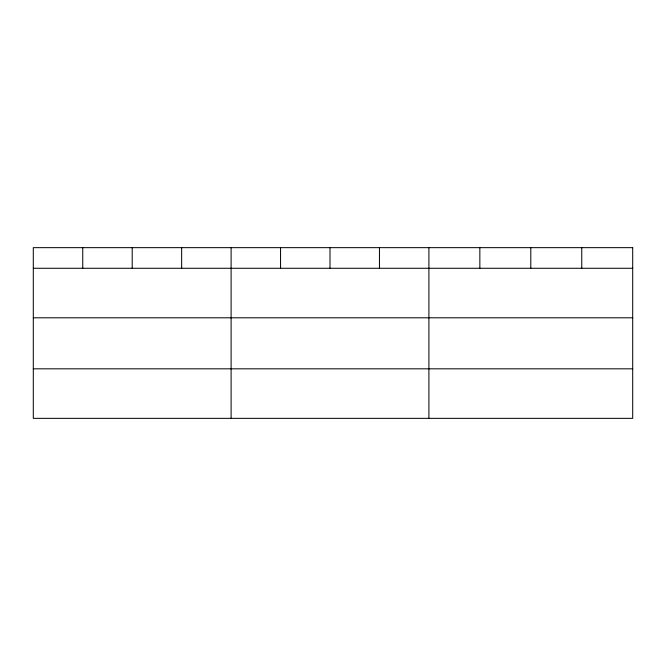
<?xml version="1.0" encoding="UTF-8"?>
<svg xmlns="http://www.w3.org/2000/svg" width="666" height="666" viewBox="0 0 666 666"><rect width="100%" height="100%" fill="white"/><g stroke="black" fill="none" stroke-linecap="round" stroke-linejoin="round"><path stroke-width="1" d="M33.3 268.273L632.7 268.273M33.3 317.799L632.7 317.799M33.3 368.822L632.7 368.822M581.751 247.652L581.751 268.273M530.802 247.652L530.802 268.273M479.853 247.652L479.853 268.273M428.904 247.652L428.904 418.348M379.454 247.652L379.454 268.273M330.003 247.652L330.003 268.273M280.553 247.652L280.553 268.273M231.102 247.652L231.102 418.348M181.651 247.652L181.651 268.273M132.201 247.652L132.201 268.273M82.751 247.652L82.751 268.273M632.7 247.652L33.3 247.652L33.3 418.348L632.7 418.348L632.7 247.652"/></g></svg>
